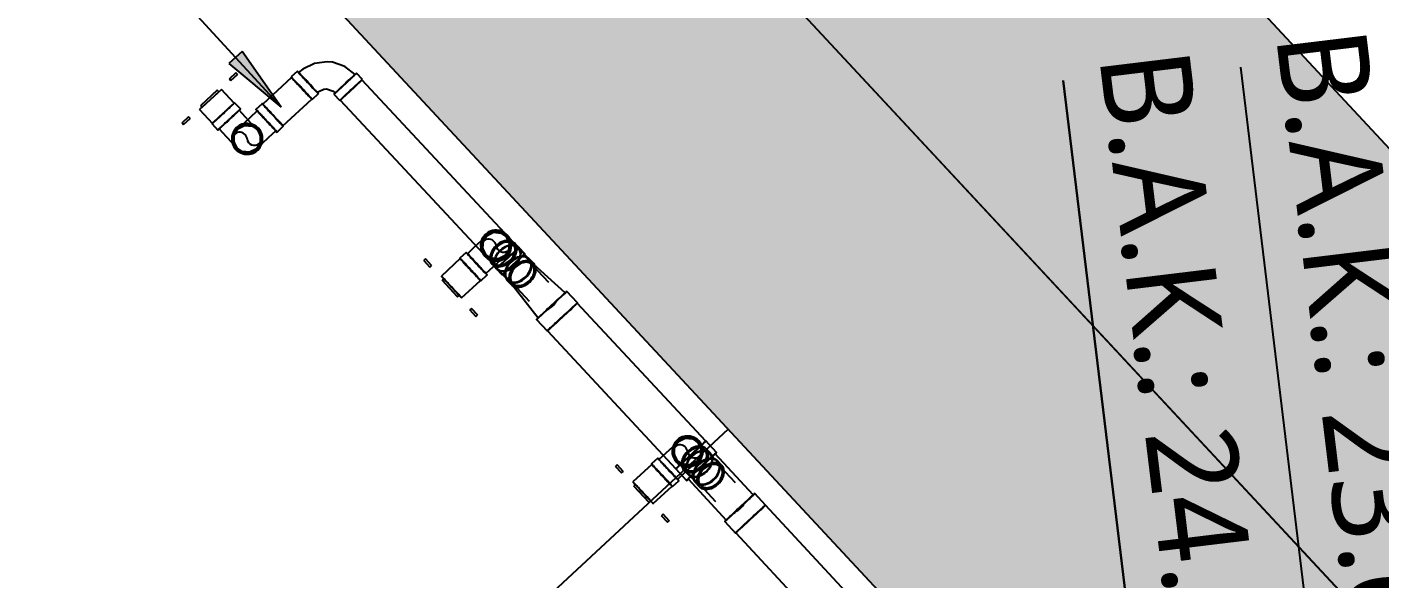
# Model space of a CAD drawing. Header units: inches. Extents: x 400392 to 401495, y 4543971 to 4544133.
# Drawn here: x 400513.003 to 400516.008, y 4544002.131 to 4544003.359 of the extents above; entities that cross this region are included whole.
import ezdxf

# ---------------------------------------------------------------- set-up
doc = ezdxf.new("R2010")
doc.units = ezdxf.units.IN
doc.header["$MEASUREMENT"] = 0
doc.linetypes.add('AKS', pattern=[3, 2.5, -0.25, 0, -0.25])
doc.layers.add('A-DETL-GENF', color=92, linetype='Continuous', lineweight=9)
for name, color, linetype in [('aks prota', 2, 'AKS'), ('kiriş prota', 6, 'Continuous'), ('kolon tarama prota', 252, 'Continuous'), ('perde prota', 1, 'Continuous'), ('st-s_level (kot)', 6, 'Continuous')]:
    doc.layers.add(name, color=color, linetype=linetype)
doc.styles.add('OLCU', font='romanstw.shx')
doc.styles.add('Segoe UI Light_1', font='', dxfattribs={"height": 200})
doc.styles.get('Segoe UI Light_1').set_extended_font_data('Segoe UI Light')

# ---------------------------------------------------------------- blocks, each defined once
blk = doc.blocks.new('+24.06 mekanik')
at = {"layer": 'kolon tarama prota'}
blk.add_hatch(color=253, dxfattribs=at).paths.add_polyline_path([(101679.4, 204356.3), (101546, 204284.9), (101569, 204252.8)], flags=0)
at = {"layer": 'kolon tarama prota', "color": 253}
for p, q in [((103931.9, 206483.1), (101848.2, 206483.1)), ((103833, 206149.2), (102688, 205317.3)), ((101830.1, 206087.7), (103530, 206087.7)), ((103824.9, 206087.7), (101830.1, 206087.7)), ((102740.9, 205244.5), (103885.9, 206076.4)), ((102662.1, 205293.5), (102561.2, 205220.2)), ((102687.5, 205317.9), (102659.2, 205297.4)), ((102678.5, 205271.1), (102694.1, 205249.8)), ((102588.7, 205232), (102577.9, 205224.1)), ((102630.7, 205257.3), (102591.1, 205228.6)), ((102713, 205223.3), (102741.4, 205243.9)), ((102530.5, 205202.9), (102191.5, 204956.5)), ((102558.3, 205224.1), (102530, 205203.5)), ((102558.6, 205210.1), (102547.5, 205202)), ((102578.7, 205223), (102559.3, 205209)), ((102609.3, 205153.9), (102710.2, 205227.2)), ((102626.6, 205179.8), (102666.1, 205208.5)), ((102618.3, 205168.6), (102629, 205176.4)), ((102583.8, 205129.4), (102612.2, 205150)), ((102587.9, 205146.5), (102598.9, 205154.5)), ((102598.1, 205155.6), (102617.5, 205169.7)), ((102244.4, 204883.7), (102583.4, 205130)), ((102621.9, 205117.5), (102610.7, 205132.9)), ((102654.4, 205070.4), (102620.8, 205116.7)), ((102555.1, 205092.5), (102566.3, 205077.1)), ((102680.3, 205089.2), (102696.5, 205101)), ((102696.5, 205101), (102680.3, 205089.2)), ((102680.3, 205089.2), (102683.2, 205085.2)), ((102683.2, 205085.2), (102699.4, 205096.9)), ((102699.4, 205096.9), (102683.2, 205085.2)), ((102699.4, 205096.9), (102696.5, 205101)), ((102567.4, 205077.9), (102601, 205031.6)), ((102607.5, 205036.3), (102647.9, 205065.7)), ((102647.9, 205065.7), (102607.5, 205036.3)), ((102610.4, 205032.3), (102650.9, 205061.7)), ((102650.9, 205061.7), (102610.4, 205032.3)), ((102650.9, 205061.7), (102647.9, 205065.7)), ((102607.5, 205036.3), (102610.4, 205032.3)), ((102558.9, 205001.1), (102575.1, 205012.8)), ((102575.1, 205012.8), (102558.9, 205001.1)), ((102558.9, 205001.1), (102561.9, 204997)), ((102561.9, 204997), (102578.1, 205008.8)), ((102578.1, 205008.8), (102561.9, 204997)), ((102578.1, 205008.8), (102575.1, 205012.8)), ((102165.5, 204932.7), (102071, 204850.7)), ((102191, 204957.2), (102162.7, 204936.6)), ((102138.6, 204899.8), (102094.6, 204867.8)), ((102182, 204910.4), (102197.5, 204889)), ((102092.2, 204871.2), (102081.4, 204863.4)), ((102216.5, 204862.5), (102244.8, 204883.1)), ((102053.9, 204841.8), (101640.9, 204541.7)), ((102053.1, 204842.8), (102042, 204834.7)), ((102068.5, 204854), (102053.1, 204842.8)), ((102082.1, 204862.3), (102053.9, 204841.7)), ((102106.4, 204801.9), (102213.7, 204866.4)), ((102130.1, 204819), (102174, 204851)), ((102121.7, 204807.8), (102132.5, 204815.7)), ((101679.7, 204488.3), (102092.7, 204788.4)), ((102082.3, 204779.2), (102093.4, 204787.3)), ((102092.7, 204788.3), (102120.9, 204808.9)), ((102093.5, 204787.3), (102108.9, 204798.5)), ((102116.2, 204750.1), (102105, 204765.5)), ((102049.5, 204725.2), (102060.7, 204709.8)), ((102148.8, 204703), (102115.2, 204749.3)), ((102174.7, 204721.9), (102190.8, 204733.6)), ((102190.8, 204733.6), (102174.7, 204721.9)), ((102174.7, 204721.9), (102177.6, 204717.8)), ((102177.6, 204717.8), (102193.8, 204729.6)), ((102193.8, 204729.6), (102177.6, 204717.8)), ((102193.8, 204729.6), (102190.8, 204733.6)), ((102061.8, 204710.5), (102095.4, 204664.3)), ((102101.9, 204669), (102142.3, 204698.3)), ((102142.3, 204698.3), (102101.9, 204669)), ((102104.8, 204664.9), (102145.2, 204694.3)), ((102145.2, 204694.3), (102104.8, 204664.9)), ((102145.2, 204694.3), (102142.3, 204698.3)), ((102101.9, 204669), (102104.8, 204664.9)), ((102053.3, 204633.7), (102069.5, 204645.4)), ((102069.5, 204645.4), (102053.3, 204633.7)), ((102053.3, 204633.7), (102056.2, 204629.6)), ((102056.2, 204629.6), (102072.4, 204641.4)), ((102072.4, 204641.4), (102056.2, 204629.6)), ((102072.4, 204641.4), (102069.5, 204645.4)), ((101640.1, 204542.8), (101624.7, 204531.6)), ((101665, 204476), (101680.4, 204487.2)), ((101670.8, 204426.5), (101659.6, 204441.9)), ((101721.1, 204355), (101669.7, 204425.7)), ((101604.1, 204401.6), (101615.3, 204386.2)), ((101616.4, 204386.9), (101667.7, 204316.2)), ((101679.4, 204356.3), (101059.1, 203911.3)), ((101679.4, 204356.3), (101546, 204284.9)), ((101569, 204252.8), (101679.4, 204356.3)), ((101733.4, 204340.3), (101722.2, 204355.8)), ((101666.7, 204315.4), (101677.9, 204300)), ((101546, 204284.9), (101569, 204252.8)), ((101595.5, 204268.6), (101591.4, 204265.7)), ((101595.5, 204268.6), (101607.2, 204252.4)), ((101607.2, 204252.4), (101595.5, 204268.6)), ((101591.4, 204265.7), (101603.2, 204249.5)), ((101603.2, 204249.5), (101591.4, 204265.7)), ((101603.2, 204249.5), (101607.2, 204252.4)), ((101658, 204253.7), (101624.1, 204229.1)), ((101672.6, 204266), (101657.2, 204254.8)), ((101677.4, 204227), (101658, 204253.7)), ((101658, 204253.7), (101677.4, 204227)), ((101643.5, 204202.4), (101624.1, 204229.1)), ((101624.1, 204229.1), (101643.5, 204202.4)), ((101628.8, 204222.7), (101624.8, 204219.7)), ((101624.8, 204219.7), (101654.2, 204179.3)), ((101654.2, 204179.3), (101624.8, 204219.7)), ((101628.8, 204222.7), (101658.2, 204182.2)), ((101658.2, 204182.2), (101628.8, 204222.7)), ((101696.8, 204200.3), (101677.4, 204227)), ((101677.4, 204227), (101696.8, 204200.3)), ((101697.6, 204199.3), (101713, 204210.5)), ((101662.9, 204175.7), (101643.5, 204202.4)), ((101643.5, 204202.4), (101662.9, 204175.7)), ((101654.2, 204179.3), (101658.2, 204182.2)), ((101662.9, 204175.7), (101696.8, 204200.3)), ((101679.8, 204152.5), (101675.8, 204149.5)), ((101675.8, 204149.5), (101687.6, 204133.3)), ((101687.6, 204133.3), (101675.8, 204149.5)), ((101679.8, 204152.5), (101691.6, 204136.3)), ((101691.6, 204136.3), (101679.8, 204152.5)), ((101687.6, 204133.3), (101691.6, 204136.3))]:
    blk.add_line(p, q, dxfattribs=at)
at = {"layer": 'kolon tarama prota', "color": 253, "flags": 128}
for points in [[(102524, 205142.5), (102518.3, 205158.2), (102521.8, 205174.6), (102530.6, 205184.6)], [(102530.6, 205184.6), (102534.4, 205187.4), (102545.4, 205195.4), (102550, 205198.7)], [(102530.6, 205184.6), (102546.4, 205190.3), (102562.7, 205186.8), (102572.8, 205178)], [(102572.8, 205178), (102578.5, 205162.2), (102574.9, 205145.9), (102566.1, 205135.8)], [(102607.3, 205130.4), (102593.7, 205149.1), (102582.4, 205164.8), (102575, 205174.9), (102572.8, 205178)], [(102524, 205142.5), (102526.7, 205138.7), (102534.6, 205127.9), (102546.3, 205111.8), (102558.5, 205095)], [(102566.1, 205135.8), (102550.4, 205130.1), (102534, 205133.7), (102524, 205142.5)], [(102585.4, 205149.9), (102572.5, 205140.5), (102566.4, 205136.1), (102566.1, 205135.8)], [(102018.3, 204775.1), (102012.6, 204790.8), (102016.2, 204807.2), (102025, 204817.3)], [(102025, 204817.3), (102028.8, 204820), (102039.8, 204828), (102044.4, 204831.4)], [(102025, 204817.3), (102040.7, 204822.9), (102057.1, 204819.4), (102067.1, 204810.6)], [(102067.1, 204810.6), (102072.8, 204794.9), (102069.3, 204778.5), (102060.5, 204768.5)], [(102101.7, 204763.1), (102088.1, 204781.7), (102076.7, 204797.4), (102069.4, 204807.5), (102067.1, 204810.6)], [(102079.9, 204782.6), (102066.9, 204773.2), (102060.8, 204768.7), (102060.5, 204768.5)], [(102018.3, 204775.1), (102021.1, 204771.3), (102028.9, 204760.5), (102040.6, 204744.4), (102052.9, 204727.6)], [(102060.5, 204768.5), (102044.7, 204762.8), (102028.4, 204766.3), (102018.3, 204775.1)], [(101627.1, 204528.2), (101606.8, 204507.6), (101594.1, 204481.5), (101591.6, 204470.1)], [(101651.1, 204460.7), (101658.1, 204475.4), (101662.6, 204479.4)], [(101591.6, 204470.1), (101591.8, 204441.1), (101601.3, 204413.8), (101607.5, 204404)], [(101656.3, 204439.5), (101650.8, 204454.8), (101651.1, 204460.7)], [(101730, 204337.9), (101743.6, 204319.2), (101755, 204303.6), (101762.4, 204293.4), (101764.6, 204290.4)], [(101715.8, 204254.9), (101713, 204258.7), (101705.2, 204269.5), (101693.5, 204285.6), (101681.2, 204302.4)], [(101722.4, 204297), (101738.2, 204302.7), (101754.5, 204299.2), (101764.6, 204290.4)], [(101722.6, 204297.2), (101718.8, 204294.4), (101708, 204286.6), (101691.9, 204274.9), (101675.1, 204262.6)], [(101715.8, 204254.9), (101710.1, 204270.6), (101713.6, 204287), (101722.4, 204297)], [(101764.6, 204290.4), (101770.3, 204274.6), (101766.7, 204258.3), (101757.9, 204248.2)], [(101710.5, 204213.8), (101729.2, 204227.4), (101744.9, 204238.8), (101755, 204246.1), (101758.1, 204248.4)], [(101757.9, 204248.2), (101742.2, 204242.5), (101725.8, 204246.1), (101715.8, 204254.9)]]:
    blk.add_lwpolyline(points, dxfattribs=at)
at = {"layer": 'kolon tarama prota', "color": 253}
for centre, radius, start, end in [((102548.4, 205160.2), 34.3, 36.0072, 216.0072), ((102548.4, 205160.2), 34.3, 36.0072, 216.0072), ((102548.4, 205160.2), 34.3, 126, 306), ((102548.4, 205160.2), 34.3, 126, 306), ((102548.4, 205160.2), 33, 0, 180), ((102548.4, 205160.2), 30.2, 36.0072, 216.0072), ((102548.4, 205160.2), 30.2, 126, 306), ((102548.4, 205160.2), 34.3, 216.0072, 36.0072), ((102548.4, 205160.2), 34.3, 216.0072, 36.0072), ((102548.4, 205160.2), 30.2, 216.0072, 36.0072), ((102548.4, 205160.2), 34.3, 306, 126), ((102548.4, 205160.2), 34.3, 306, 126), ((102548.4, 205160.2), 30.2, 306, 126), ((102548.4, 205176.7), 16.5, 270, 90), ((102548.4, 205160.2), 33, 180, 0), ((102548.4, 205143.7), 16.5, 90, 270), ((102042.7, 204792.9), 34.3, 36.0112, 216.0112), ((102042.7, 204792.9), 34.3, 36.0112, 216.0112), ((102042.7, 204792.9), 34.3, 126, 306), ((102042.7, 204792.9), 34.3, 126, 306), ((102042.7, 204792.9), 33, 0, 180), ((102042.7, 204792.9), 30.2, 36.0112, 216.0112), ((102042.7, 204792.9), 30.2, 126, 306), ((102042.7, 204792.9), 34.3, 216.0112, 36.0112), ((102042.7, 204792.9), 34.3, 216.0112, 36.0112), ((102042.7, 204792.9), 30.2, 216.0112, 36.0112), ((102042.7, 204792.9), 34.3, 306, 126), ((102042.7, 204792.9), 34.3, 306, 126), ((102042.7, 204792.9), 30.2, 306, 126), ((102042.7, 204809.4), 16.5, 270, 90), ((102042.7, 204792.9), 33, 180, 0), ((102042.7, 204776.4), 16.5, 90, 270), ((101740.2, 204272.6), 34.3, 126, 306), ((101740.2, 204272.6), 34.3, 126, 306), ((101740.3, 204272.8), 34.3, 36, 216), ((101740.3, 204272.8), 34.3, 36, 216), ((101740.2, 204272.6), 33, 0, 180), ((101740.3, 204272.8), 30.2, 36, 216), ((101740.2, 204272.6), 34.3, 306, 126), ((101740.2, 204272.6), 34.3, 306, 126), ((101740.2, 204272.6), 30.2, 306, 126), ((101740.2, 204289.1), 16.5, 270, 90), ((101740.2, 204272.6), 33, 180, 0), ((101740.2, 204272.6), 30.2, 126, 306), ((101740.3, 204272.8), 34.3, 216, 36), ((101740.3, 204272.8), 34.3, 216, 36), ((101740.3, 204272.8), 30.2, 216, 36), ((101740.2, 204256.1), 16.5, 90, 270)]:
    blk.add_arc(centre, radius, start, end, dxfattribs=at)
for centre, major_axis, ratio, start_param, end_param in [((102686.1, 205260.3), (-26.9, 37), 0.009982, 4.712389, 7.853982), ((102686.1, 205260.3), (-24.1, 33.1), 0.009982, 4.712389, 7.853982), ((102714.4, 205280.9), (-26.9, 37), 0.009982, 4.712389, 7.853982), ((102714.4, 205280.9), (-26.5, 36.4), 0.009982, 0, 1.570796), ((102714.4, 205280.9), (-26.5, 36.4), 0.009982, 4.712389, 6.283185), ((102670.6, 205249.1), (-17.7, 24.4), 0.71413, 4.712389, 5.165678), ((102686.1, 205260.3), (-26.9, 37), 0.009982, 1.570796, 4.712389), ((102686.1, 205260.3), (-24.1, 33.1), 0.009982, 1.570796, 4.712389), ((102670.6, 205249.1), (-17.7, 24.4), 0.71413, 4.2591, 4.712389), ((102714.4, 205280.9), (-26.9, 37), 0.009982, 1.570796, 4.712389), ((102714.4, 205280.9), (-26.5, 36.4), 0.009982, 1.570796, 3.141593), ((102714.4, 205280.9), (-26.5, 36.4), 0.009982, 3.141593, 4.712389), ((102608.9, 205204.2), (-20.2, 27.8), 0.71413, 4.712389, 7.853982), ((102608.9, 205204.2), (-17.7, 24.4), 0.71413, 4.712389, 7.853982), ((102556.9, 205166.5), (-26.9, 37), 0.009982, 4.712389, 7.853982), ((102556.9, 205166.5), (-26.5, 36.4), 0.009982, 0, 1.570796), ((102556.9, 205166.5), (-26.5, 36.4), 0.009982, 4.712389, 6.283185), ((102567.7, 205174.3), (-20.2, 27.8), 0.697538, 4.712389, 7.853982), ((102567.7, 205174.3), (-17.7, 24.4), 0.697538, 4.712389, 7.853982), ((102578.7, 205182.3), (-20.2, 27.8), 0.697538, 4.712389, 7.853982), ((102578.7, 205182.3), (-19.4, 26.7), 0.697538, 0, 1.570796), ((102585.2, 205187), (-26.9, 37), 0.009982, 4.712389, 7.853982), ((102578.7, 205182.3), (-19.4, 26.7), 0.697538, 4.712389, 6.283185), ((102585.2, 205187), (-24.1, 33.1), 0.009982, 4.712389, 7.853982), ((102598.1, 205196.4), (-20.2, 27.8), 0.71413, 4.712389, 7.853982), ((102598.1, 205196.4), (-19.4, 26.7), 0.697538, 0, 1.570796), ((102598.1, 205196.4), (-20.2, 27.8), 0.71413, 1.570796, 4.712389), ((102598.1, 205196.4), (-19.4, 26.7), 0.697538, 4.712389, 6.283185), ((102608.9, 205204.2), (-20.2, 27.8), 0.71413, 1.570796, 4.712389), ((102608.9, 205204.2), (-17.7, 24.4), 0.71413, 1.570796, 4.712389), ((102598.1, 205196.4), (-19.4, 26.7), 0.697538, 3.141593, 4.712389), ((102567.7, 205174.3), (-20.2, 27.8), 0.697538, 1.570796, 4.712389), ((102567.7, 205174.3), (-17.7, 24.4), 0.697538, 1.570796, 4.712389), ((102578.7, 205182.3), (-20.2, 27.8), 0.697538, 1.570796, 4.712389), ((102598.1, 205196.4), (-19.4, 26.7), 0.697538, 1.570796, 3.141593), ((102585.2, 205187), (-26.9, 37), 0.009982, 1.570796, 4.712389), ((102585.2, 205187), (-24.1, 33.1), 0.009982, 1.570796, 4.712389), ((102578.7, 205182.3), (-19.4, 26.7), 0.697538, 3.141593, 4.712389), ((102556.9, 205166.5), (-26.9, 37), 0.009982, 1.570796, 4.712389), ((102556.9, 205166.5), (-26.5, 36.4), 0.009982, 1.570796, 3.141593), ((102556.9, 205166.5), (-26.5, 36.4), 0.009982, 3.141593, 4.712389), ((102578.7, 205182.3), (-19.4, 26.7), 0.697538, 1.570796, 3.141593), ((102582.9, 205112.7), (27.8, 20.2), 0.01, 1.570796, 4.712389), ((102582.9, 205112.7), (24.4, 17.7), 0.01, 1.570796, 4.712389), ((102582.9, 205112.7), (-27.8, -20.2), 0.01, 1.570796, 4.712389), ((102582.9, 205112.7), (-24.4, -17.7), 0.01, 1.570796, 4.712389), ((102594.1, 205097.3), (-27.8, -20.2), 0.01, 1.570796, 4.712389), ((102594.1, 205097.3), (26.7, 19.4), 0.01, 0, 1.570796), ((102594.1, 205097.3), (26.7, 19.4), 0.01, 4.712389, 6.283185), ((102594.1, 205097.3), (27.8, 20.2), 0.01, 1.570796, 4.712389), ((102594.1, 205097.3), (26.7, 19.4), 0.01, 1.570796, 3.141593), ((102594.1, 205097.3), (26.7, 19.4), 0.01, 3.141593, 4.712389), ((102627.7, 205051), (26.7, 19.4), 0.01, 1.570796, 3.141593), ((102627.7, 205051), (26.7, 19.4), 0.01, 3.141593, 4.712389), ((102627.7, 205051), (26.7, 19.4), 0.01, 0, 1.570796), ((102627.7, 205051), (26.7, 19.4), 0.01, 4.712389, 6.283185), ((102189.6, 204899.6), (-26.9, 37), 0.009982, 4.712389, 7.853982), ((102217.9, 204920.1), (-26.9, 37), 0.009982, 4.712389, 7.853982), ((102217.9, 204920.1), (-26.5, 36.4), 0.009982, 0, 1.570796), ((102217.9, 204920.1), (-26.5, 36.4), 0.009982, 4.712389, 6.283185), ((102174.1, 204888.3), (-17.7, 24.4), 0.71413, 4.712389, 5.165678), ((102189.6, 204899.6), (-26.9, 37), 0.009982, 1.570796, 4.712389), ((102174.1, 204888.3), (-17.7, 24.4), 0.71413, 4.2591, 4.712389), ((102217.9, 204920.1), (-26.9, 37), 0.009982, 1.570796, 4.712389), ((102217.9, 204920.1), (-26.5, 36.4), 0.009982, 1.570796, 3.141593), ((102217.9, 204920.1), (-26.5, 36.4), 0.009982, 3.141593, 4.712389), ((102101.5, 204835.6), (-20.2, 27.8), 0.71413, 4.712389, 7.853982), ((102101.5, 204835.6), (-19.4, 26.7), 0.693817, 4.712389, 6.283185), ((102112.3, 204843.4), (-20.2, 27.8), 0.71413, 4.712389, 7.853982), ((102112.3, 204843.4), (-17.7, 24.4), 0.71413, 4.712389, 7.853982), ((102073.3, 204815), (-19.4, 26.7), 0.693817, 0, 1.570796), ((102073.3, 204815), (-20.2, 27.8), 0.693817, 4.712389, 7.853982), ((102073.3, 204815.1), (-20.2, 27.8), 0.009982, 4.712389, 7.853982), ((102073.3, 204815.1), (-19.4, 26.7), 0.009982, 0, 1.570796), ((102073.3, 204815), (-19.4, 26.7), 0.693817, 4.712389, 6.283185), ((102073.3, 204815.1), (-19.4, 26.7), 0.009982, 4.712389, 6.283185), ((102088.7, 204826.3), (-20.2, 27.8), 0.009982, 4.712389, 7.853982), ((102101.5, 204835.6), (-19.4, 26.7), 0.693817, 0, 1.570796), ((102101.5, 204835.6), (-20.2, 27.8), 0.71413, 1.570796, 4.712389), ((102112.3, 204843.4), (-20.2, 27.8), 0.71413, 1.570796, 4.712389), ((102112.3, 204843.4), (-17.7, 24.4), 0.71413, 1.570796, 4.712389), ((102101.5, 204835.6), (-19.4, 26.7), 0.693817, 3.141593, 4.712389), ((102062.2, 204807), (-20.2, 27.8), 0.693817, 4.712389, 7.853982), ((102062.2, 204807), (-17.7, 24.4), 0.693817, 4.712389, 7.853982), ((102062.2, 204807), (-20.2, 27.8), 0.693817, 1.570796, 4.712389), ((102062.2, 204807), (-17.7, 24.4), 0.693817, 1.570796, 4.712389), ((102073.3, 204815), (-20.2, 27.8), 0.693817, 1.570796, 4.712389), ((102073.3, 204815.1), (-20.2, 27.8), 0.009982, 1.570796, 4.712389), ((102073.3, 204815.1), (-19.4, 26.7), 0.009982, 1.570796, 3.141593), ((102073.3, 204815.1), (-19.4, 26.7), 0.009982, 3.141593, 4.712389), ((102101.5, 204835.6), (-19.4, 26.7), 0.693817, 1.570796, 3.141593), ((102088.7, 204826.3), (-20.2, 27.8), 0.009982, 1.570796, 4.712389), ((102073.3, 204815), (-19.4, 26.7), 0.693817, 3.141593, 4.712389), ((102073.3, 204815), (-19.4, 26.7), 0.693817, 1.570796, 3.141593), ((102077.3, 204745.3), (-27.8, -20.2), 0.01, 1.570796, 4.712389), ((102077.3, 204745.3), (-24.4, -17.7), 0.01, 1.570796, 4.712389), ((102088.5, 204729.9), (-27.8, -20.2), 0.01, 1.570796, 4.712389), ((102088.5, 204729.9), (26.7, 19.4), 0.01, 0, 1.570796), ((102077.3, 204745.3), (27.8, 20.2), 0.01, 1.570796, 4.712389), ((102077.3, 204745.3), (24.4, 17.7), 0.01, 1.570796, 4.712389), ((102088.5, 204729.9), (27.8, 20.2), 0.01, 1.570796, 4.712389), ((102088.5, 204729.9), (26.7, 19.4), 0.01, 1.570796, 3.141593), ((102088.5, 204729.9), (26.7, 19.4), 0.01, 3.141593, 4.712389), ((102088.5, 204729.9), (26.7, 19.4), 0.01, 4.712389, 6.283185), ((102122.1, 204683.6), (26.7, 19.4), 0.01, 0, 1.570796), ((102122.1, 204683.6), (26.7, 19.4), 0.01, 4.712389, 6.283185), ((102122.1, 204683.6), (26.7, 19.4), 0.01, 1.570796, 3.141593), ((102122.1, 204683.6), (26.7, 19.4), 0.01, 3.141593, 4.712389), ((101660.3, 204515), (-20.2, 27.8), 0.009982, 3.151592, 6.293184), ((101660.3, 204515), (-20.2, 27.8), 0.009982, 0.009999, 3.151592), ((101660.3, 204515), (-19.4, 26.7), 0.009982, 0, 1.570796), ((101660.3, 204515), (-19.4, 26.7), 0.009982, 4.712389, 6.283185), ((101644.8, 204503.8), (-20.2, 27.8), 0.009982, 0.009999, 3.151592), ((101644.8, 204503.8), (-20.2, 27.8), 0.009982, 3.151592, 6.293184), ((101644.8, 204503.8), (-17.7, 24.4), 0.009982, 3.151592, 6.293184), ((101644.8, 204503.8), (-17.7, 24.4), 0.009982, 0.009999, 3.151592), ((101660.3, 204515), (-19.4, 26.7), 0.009982, 1.570796, 3.141593), ((101660.3, 204515), (-19.4, 26.7), 0.009982, 3.141593, 4.712389), ((101631.9, 204421.7), (27.8, 20.2), 0.01, 6.273204, 9.414797), ((101631.9, 204421.7), (27.8, 20.2), 0.01, 3.131611, 6.273204), ((101631.9, 204421.7), (24.4, 17.7), 0.01, 3.131611, 6.273204), ((101631.9, 204421.7), (24.4, 17.7), 0.01, 6.273204, 9.414797), ((101643, 204406.3), (27.8, 20.2), 0.01, 3.131611, 6.273204), ((101643, 204406.3), (27.8, 20.2), 0.01, 6.273204, 9.414797), ((101643, 204406.3), (26.7, 19.4), 0.01, 0, 1.570796), ((101643, 204406.3), (26.7, 19.4), 0.01, 4.712389, 6.283185), ((101643, 204406.3), (26.7, 19.4), 0.01, 1.570796, 3.141593), ((101643, 204406.3), (26.7, 19.4), 0.01, 3.141593, 4.712389), ((101694.4, 204335.6), (-27.8, -20.2), 0.01, 4.712389, 7.853982), ((101694.4, 204335.6), (26.7, 19.4), 0.01, 1.570796, 3.141593), ((101694.4, 204335.6), (26.7, 19.4), 0.01, 3.141593, 4.712389), ((101694.4, 204335.6), (-27.8, -20.2), 0.01, 1.570796, 4.712389), ((101694.4, 204335.6), (26.7, 19.4), 0.01, 0, 1.570796), ((101694.4, 204335.6), (26.7, 19.4), 0.01, 4.712389, 6.283185), ((101705.6, 204320.2), (-27.8, -20.2), 0.01, 1.570796, 4.712389), ((101705.6, 204320.2), (-24.4, -17.7), 0.01, 1.570796, 4.712389), ((101705.6, 204320.2), (-27.8, -20.2), 0.01, 4.712389, 7.853982), ((101705.6, 204320.2), (-24.4, -17.7), 0.01, 4.712389, 7.853982), ((101677.4, 204227), (20.2, -27.8), 0.01, 1.570796, 4.712389), ((101692.8, 204238.2), (20.2, -27.8), 0.01, 1.570796, 4.712389), ((101692.8, 204238.2), (17.7, -24.4), 0.01, 1.570796, 4.712389), ((101677.4, 204227), (-20.2, 27.8), 0.01, 1.570796, 4.712389), ((101692.8, 204238.2), (-20.2, 27.8), 0.01, 1.570796, 4.712389), ((101692.8, 204238.2), (-17.7, 24.4), 0.01, 1.570796, 4.712389)]:
    blk.add_ellipse(centre, major_axis=major_axis, ratio=ratio, start_param=start_param, end_param=end_param, dxfattribs=at)
at = {"layer": 'kolon tarama prota', "color": 253, "style": 'Segoe UI Light_1'}
for s, p in [('B.A.K.: 23.67 m', (101786.5, 206569)), ('B.A.K.: 24.41 m', (101785.1, 206173.6))]:
    blk.add_text(s, height=200, dxfattribs=at).set_placement(p)
blk = doc.blocks.new('A$C1a5ef8c2')
at = {"layer": 'kolon tarama prota'}
h = blk.add_hatch(color=256, dxfattribs=at)
h.dxf.hatch_style = 1
h.paths.add_polyline_path([(127.0631, 25.6442), (108.6174, 45.4774), (108.9103, 45.7498), (108.2293, 46.4821), (107.9364, 46.2097), (103.033, 51.4819), (103.3259, 51.7544), (102.6449, 52.4866), (102.352, 52.2142), (93.2184, 62.0348), (93.5261, 59.5015), (125.1475, 25.5014), (106.9142, 8.5438), (98.8451, 17.22), (97.527, 15.9941), (98.208, 15.2619), (98.4277, 15.4662), (106.6331, 6.6436), (108.8622, 8.7167), (109.1346, 8.4238), (109.8668, 9.1048), (109.5958, 9.3962), (113.8795, 13.3802), (114.1505, 13.0888), (114.8828, 13.7698), (114.6104, 14.0627)])
at = {"layer": 'aks prota', "ltscale": 10}
for p in [(133.1677, 17.9791), (133.1677, 17.9791), (133.1677, 17.9791), (131.311, 19.9755), (133.1677, 17.9791)]:
    blk.add_line(p, (20.1721, 139.4748), dxfattribs=at)
at = {"layer": 'kiriş prota'}
blk.add_lwpolyline([(122.0647, 22.6343), (119.8854, 24.9775), (122.9682, 27.8446)], dxfattribs=at)
at = {"layer": 'perde prota'}
for points in [[(127.0631, 25.6442), (114.6104, 14.0627), (114.8828, 13.7698), (114.1505, 13.0888), (113.8795, 13.3802), (109.5958, 9.3962), (109.8668, 9.1048), (109.1346, 8.4238), (108.8622, 8.7167), (106.6331, 6.6436), (98.4277, 15.4662), (98.208, 15.2619), (97.527, 15.9941), (98.8451, 17.22), (106.9142, 8.5438), (125.1475, 25.5014), (93.5261, 59.5015), (93.2184, 62.0348), (102.352, 52.2142)], [(127.0631, 25.6442), (108.6174, 45.4774)]]:
    blk.add_lwpolyline(points, dxfattribs=at)
at = {"layer": 'A-DETL-GENF', "xscale": 0.001000000000024428, "yscale": 0.001000000000024428, "zscale": 0.001000000000024428, "rotation": 276.923993958082}
blk.add_blockref('+24.06 mekanik', (-93.1485, 104.8627), dxfattribs=at)
at = {"layer": 'st-s_level (kot)', "color": 6, "style": 'OLCU', "width": 0.8}
for tag, p, rotation in [('D=60', (41.417, 99.58), 312.924), ('D=60', (34.9138, 96.8807), 312.924), ('D=60', (41.724, 89.5581), 312.924), ('D=60', (74.0724, 82.3654), 276.924), ('D=90', (58.4517, 80.8935), 312.924), ('D=60', (82.07, 73.7683), 276.924), ('D=60', (66.1695, 72.6971), 312.924), ('D=60', (59.5286, 70.1463), 312.924), ('D=60', (74.283, 63.9141), 312.924), ('D=60', (67.5232, 61.5504), 312.924), ('D=60', (81.9052, 55.7777), 312.924), ('D=60', (75.5177, 52.9544), 312.924), ('D=60', (83.5123, 44.3585), 312.924), ('D=60', (93.8675, 42.9534), 312.924), ('D=60', (102.2344, 34.1872), 312.924), ('D=60', (95.2184, 31.8097), 312.924), ('D=60', (99.2876, 27.6643), 312.924), ('+22.51', (112.2287, 23.9348), 312.924), ('+20.81', (108.552, 21.4997), 312.924), ('D=80', (97.1167, 17.5258), 312.924)]:
    blk.add_attdef(tag, p, '', height=0.2, rotation=rotation, dxfattribs=at)

msp = doc.modelspace()

# ---------------------------------------------------------------- hatches: boundary and pattern name
at = {"layer": 'kolon tarama prota'}
h = msp.add_hatch(color=256, dxfattribs=at)
h.dxf.hatch_style = 1
h.paths.add_polyline_path([(400518.6554, 4544000.2644), (400500.2097, 4544020.0976), (400500.5026, 4544020.37), (400499.8216, 4544021.1022), (400499.5287, 4544020.8298), (400494.6253, 4544026.1021), (400494.9182, 4544026.3745), (400494.2372, 4544027.1067), (400493.9443, 4544026.8343), (400484.8107, 4544036.655), (400485.1184, 4544034.1216), (400516.7398, 4544000.1215), (400498.5065, 4543983.1639), (400490.4374, 4543991.8401), (400489.1193, 4543990.6142), (400489.8003, 4543989.882), (400490.02, 4543990.0863), (400498.2254, 4543981.2637), (400500.4545, 4543983.3368), (400500.7269, 4543983.0439), (400501.4591, 4543983.7249), (400501.1881, 4543984.0164), (400505.4718, 4543988.0004), (400505.7428, 4543987.7089), (400506.4751, 4543988.39), (400506.2027, 4543988.6829)])

# ---------------------------------------------------------------- linework, layer by layer
at = {"layer": 'aks prota', "ltscale": 10}
for p in [(400524.76, 4543992.5993), (400524.76, 4543992.5993), (400524.76, 4543992.5993), (400522.9033, 4543994.5957), (400524.76, 4543992.5993)]:
    msp.add_line(p, (400411.7644, 4544114.0949), dxfattribs=at)
at = {"layer": 'kiriş prota'}
msp.add_lwpolyline([(400513.657, 4543997.2544), (400511.4777, 4543999.5976), (400514.5605, 4544002.4648)], dxfattribs=at)
at = {"layer": 'perde prota'}
for points in [[(400518.6554, 4544000.2644), (400506.2027, 4543988.6829), (400506.4751, 4543988.39), (400505.7428, 4543987.7089), (400505.4718, 4543988.0004), (400501.1881, 4543984.0164), (400501.4591, 4543983.7249), (400500.7269, 4543983.0439), (400500.4545, 4543983.3368), (400498.2254, 4543981.2637), (400490.02, 4543990.0863), (400489.8003, 4543989.882), (400489.1193, 4543990.6142), (400490.4374, 4543991.8401), (400498.5065, 4543983.1639), (400516.7398, 4544000.1215), (400485.1184, 4544034.1216), (400484.8107, 4544036.655), (400493.9443, 4544026.8343)], [(400518.6554, 4544000.2644), (400500.2097, 4544020.0976)]]:
    msp.add_lwpolyline(points, dxfattribs=at)

# ---------------------------------------------------------------- block references
msp.add_blockref('A$C1a5ef8c2', (400391.5923, 4543974.6201))
at = {"layer": 'A-DETL-GENF', "xscale": 0.001000000000024428, "yscale": 0.001000000000024428, "zscale": 0.001000000000024428, "rotation": 276.923993958082}
msp.add_blockref('+24.06 mekanik', (400298.4438, 4544079.4828), dxfattribs=at)

doc.saveas('drawing.dxf')
